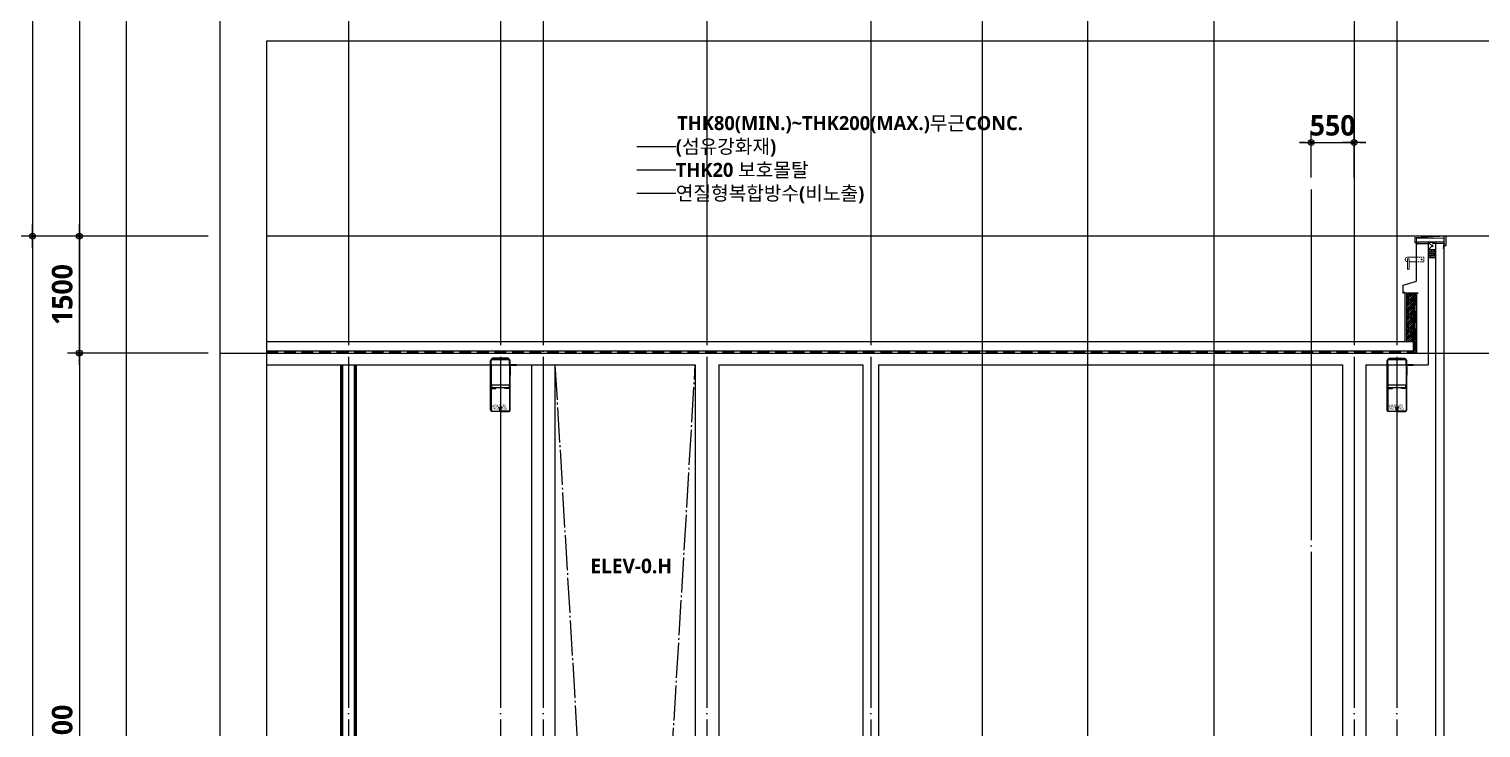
# Model space of a CAD drawing. Header units: millimetres. Extents: x 0 to 356400, y 0 to 68257.
# Drawn here: x 233630 to 252252, y 46890 to 55857 of the extents above; entities that cross this region are included whole.
import ezdxf
from ezdxf.enums import TextEntityAlignment as Align

# ---------------------------------------------------------------- set-up
doc = ezdxf.new("R2010")
doc.units = ezdxf.units.MM
doc.header["$LTSCALE"] = 75
for name, pattern in [('CEN', [62, 60, -1, 0, -1]), ('HIDDEN', [0.375, 0.25, -0.125]), ('STD_HIDDEN', [3, 2, -1]), ('STD_SHAFT', [7.3, 6, -0.5, 0.3, -0.5]), ('XR-단면도$0$HID', [2, 1.1, -0.9])]:
    doc.linetypes.add(name, pattern=pattern)
doc.layers.get('Defpoints').update_dxf_attribs({"color": 161})
for name, color, linetype in [('##좌굴방지', 6, 'Continuous'), ('A-ANNO-LEAD', 4, 'Continuous'), ('A-ANNO-TEXT1', 7, 'Continuous'), ('A-CEN', 1, 'CEN'), ('A-CONC-LIN1', 2, 'Continuous'), ('A-DETL-WPRO-TYP2', 5, 'STD_HIDDEN'), ('A-FLOR-GW', 6, 'Continuous'), ('A-FLOR-OPEN-BELO', 6, 'STD_SHAFT'), ('A-SECT-ELEV', 8, 'Continuous'), ('A-SECT-MATR1', 4, 'Continuous'), ('A-ST-AXIS-CEN', 252, 'CEN'), ('A-ST-AXIS-DIM', 7, 'Continuous'), ('A-ST-CONC', 2, 'Continuous'), ('A-WALL-DRY1', 7, 'Continuous'), ('A-XXXX-SOLD', 252, 'Continuous'), ('주단면도-1$0$A-FIN-TYP1', 6, 'Continuous'), ('주단면도-1$0$A-ST-CONC', 2, 'Continuous')]:
    doc.layers.add(name, color=color, linetype=linetype)
for name, color, linetype, lineweight in [('A-CONC-LIN2', 7, 'Continuous', 25), ('A-SECT-LIN2', 6, 'Continuous', 20), ('A-WAXM-BLOC', 3, 'Continuous', 25), ('A-WAXM-PANL', 6, 'Continuous', 20), ('A-XXXX-COAT', 8, 'Continuous', 18), ('A-XXXX-FIN2', 6, 'Continuous', 20), ('A-XXXX-HATC', 8, 'Continuous', 18), ('A-XXXX-HID', 8, 'HIDDEN', 18), ('A-XXXX-INSL2', 8, 'Continuous', 18), ('A-XXXX-STL', 3, 'Continuous', 25), ('XR-단면도$0$A-DWXK-OPEN', 1, 'XR-단면도$0$HID', 15), ('XR-단면도$0$A-SECT-LIN2', 6, 'Continuous', 20), ('XR-단면도$0$A-SECT-LIN3', 255, 'Continuous', 18)]:
    doc.layers.add(name, color=color, linetype=linetype, lineweight=lineweight)
for name, color, linetype, plot in [('Defpoint', 161, 'Continuous', False), ('G(그리드1)', 185, 'Continuous', False), ('G(그리드2)', 235, 'Continuous', False)]:
    doc.layers.add(name, color=color, linetype=linetype, plot=plot)
doc.styles.add('2020음성 1차', font='NanumGothicBold.ttf')
doc.styles.add('SH_대대리576', font='')
doc.styles.add('SH_진천_나눔', font='NanumGothicBold.ttf')
doc.styles.get("Standard").update_dxf_attribs({"font": 'arial.ttf'})
doc.styles.add('성본리_나눔BO', font='')
doc.styles.get('SH_대대리576').set_extended_font_data('NanumGothic', bold=True)
doc.styles.get('성본리_나눔BO').set_extended_font_data('NanumGothic', bold=True)
doc.dimstyles.new('SHP 75', dxfattribs={"dimscale": 75, "dimtxt": 3.5, "dimasz": 1, "dimexe": 2, "dimexo": 2, "dimgap": 1, "dimtad": 1, "dimdec": 0, "dimzin": 0, "dimdsep": 46, "dimtxsty": 'SH_대대리576', "dimblk": 'DIMDOT', "dimcen": 0.09, "dimclrd": 256, "dimclre": 256, "dimclrt": 3, "dimadec": 0, "dimazin": 1, "dimtfac": 1, "dimtdec": 0, "dimtix": 1, "dimtmove": 2, "dimatfit": 0, "dimldrblk": 'DIMDOT', "dimfxl": 1, "dimtfillclr": 3, "dimtolj": 1, "dimtzin": 0, "dimlwd": -1, "dimlwe": -1, "dimarcsym": 0})
pattern_1 = [(45, (-6816.6069, -6684.5902), (-0.25, 0.25), [])]
pattern_2 = [(45, (-6816.6069, -6684.5902), (-0.25, 0.25), [])]

# ---------------------------------------------------------------- blocks, each defined once
blk = doc.blocks.new('DIMDOT')
at = {"color": 0}
blk.add_line((-2, 0), (2, 0), dxfattribs=at)
for radius in [0.5, 0.25]:
    blk.add_circle((0, 0), radius, dxfattribs=at)
blk = doc.blocks.new('*D4388')
at = {"layer": 'A-ST-AXIS-DIM'}
for p, q in [((235925, 51700), (234125, 51700)), ((234275, 51625), (234275, 41775)), ((235925, 41700), (234125, 41700))]:
    blk.add_line(p, q, dxfattribs=at)
at = {"layer": 'Defpoints', "color": 0}
for p in [(236075, 51700), (234275, 41700), (236075, 41700)]:
    blk.add_point(p, dxfattribs=at)
at = {"layer": 'A-ST-AXIS-DIM', "linetype": 'ByBlock', "xscale": 75, "yscale": 75, "zscale": 75}
for p, rotation in [((234275, 51700), 90), ((234275, 41700), 270)]:
    blk.add_blockref('DIMDOT', p, dxfattribs=dict(at, rotation=rotation))
at = {"layer": 'A-ST-AXIS-DIM', "color": 3, "insert": (234056, 46700), "char_height": 262.5, "attachment_point": 5, "rotation": 90, "style": 'SH_진천_나눔'}
blk.add_mtext('\\A1;10000', dxfattribs=at)
blk = doc.blocks.new('*D4391')
at = {"layer": 'A-ST-AXIS-DIM'}
for p, q in [((235925, 53200), (233525, 53200)), ((233675, 53125), (233675, 22775)), ((235925, 22700), (233525, 22700))]:
    blk.add_line(p, q, dxfattribs=at)
at = {"layer": 'Defpoints', "color": 0}
for p in [(236075, 53200), (233675, 22700), (236075, 22700)]:
    blk.add_point(p, dxfattribs=at)
at = {"layer": 'A-ST-AXIS-DIM', "linetype": 'ByBlock', "xscale": 75, "yscale": 75, "zscale": 75}
for p, rotation in [((233675, 53200), 90), ((233675, 22700), 270)]:
    blk.add_blockref('DIMDOT', p, dxfattribs=dict(at, rotation=rotation))
at = {"layer": 'A-ST-AXIS-DIM', "color": 3, "insert": (233455.14027, 37950), "char_height": 262.5, "attachment_point": 5, "rotation": 90, "style": 'SH_진천_나눔'}
blk.add_mtext('\\A1;30500', dxfattribs=at)
blk = doc.blocks.new('*D4551')
at = {"layer": 'A-ST-AXIS-DIM'}
for p, q in [((235925, 53200), (234125, 53200)), ((234275, 51775), (234275, 53125)), ((235925, 51700), (234125, 51700))]:
    blk.add_line(p, q, dxfattribs=at)
at = {"layer": 'Defpoints', "color": 0}
for p in [(234275, 53200), (236075, 53200), (236075, 51700)]:
    blk.add_point(p, dxfattribs=at)
at = {"layer": 'A-ST-AXIS-DIM', "linetype": 'ByBlock', "xscale": 75, "yscale": 75, "zscale": 75}
for p, rotation in [((234275, 53200), 90), ((234275, 51700), 270)]:
    blk.add_blockref('DIMDOT', p, dxfattribs=dict(at, rotation=rotation))
at = {"layer": 'A-ST-AXIS-DIM', "color": 3, "insert": (234056, 52450), "char_height": 262.5, "attachment_point": 5, "rotation": 90, "style": 'SH_진천_나눔'}
blk.add_mtext('\\A1;1500', dxfattribs=at)
blk = doc.blocks.new('*D4595')
at = {"layer": 'A-ST-AXIS-DIM'}
for p, q in [((250000, 54400), (249925, 54400)), ((250075, 53950), (250075, 54550)), ((250075, 54400), (250625, 54400)), ((250625, 53950), (250625, 54550)), ((250700, 54400), (250775, 54400))]:
    blk.add_line(p, q, dxfattribs=at)
at = {"layer": 'Defpoints', "color": 0}
for p in [(250625, 54400), (250075, 53800), (250625, 53800)]:
    blk.add_point(p, dxfattribs=at)
at = {"layer": 'A-ST-AXIS-DIM', "linetype": 'ByBlock', "xscale": 75, "yscale": 75, "zscale": 75}
blk.add_blockref('DIMDOT', (250075, 54400), dxfattribs=at)
at = {"layer": 'A-ST-AXIS-DIM', "linetype": 'ByBlock', "xscale": 75, "yscale": 75, "zscale": 75, "rotation": 180}
blk.add_blockref('DIMDOT', (250625, 54400), dxfattribs=at)
at = {"layer": 'A-ST-AXIS-DIM', "color": 3, "insert": (250350, 54619), "char_height": 262.5, "attachment_point": 5, "style": 'SH_대대리576'}
blk.add_mtext('\\A1;550', dxfattribs=at)
blk = doc.blocks.new('G$CAE72A2D7')
h = blk.add_hatch()
h.set_pattern_fill('ANSI31', color=252, scale=0.1, angle=45, style=0)
h.set_pattern_definition(pattern_1)
h.paths.add_polyline_path([(84, 594), (84, 629), (90, 629), (90, 594)])
h = blk.add_hatch()
h.set_pattern_fill('ANSI31', color=252, scale=0.1, angle=45, style=0)
h.set_pattern_definition(pattern_1)
h.paths.add_polyline_path([(184, 675), (234, 675), (234, 669), (184, 669)])
h = blk.add_hatch()
h.set_pattern_fill('ANSI31', color=252, scale=0.1, angle=45, style=0)
h.set_pattern_definition(pattern_1)
h.paths.add_polyline_path([(334, 594), (334, 629), (328, 629), (328, 594)])
at = {"layer": '##좌굴방지'}
for points in [[(328, 302), (90, 302), (90, 296), (150, 296), (150, 302)], [(98, 302), (98, 342), (320, 342), (320, 302)], [(328, 302), (328, 296), (268, 296), (268, 302)]]:
    blk.add_lwpolyline(points, dxfattribs=at)
at = {"color": 2, "linetype": 'Continuous'}
for p, q in [((84, 594), (84, 654)), ((84, 594), (90, 594)), ((90, 594), (90, 654)), ((105, 675), (313, 675)), ((105, 669), (313, 669)), ((328, 594), (328, 654)), ((334, 594), (328, 594)), ((334, 594), (334, 654))]:
    blk.add_line(p, q, dxfattribs=at)
at = {"color": 7, "linetype": 'Continuous'}
for p, q in [((84, 575), (84, 465)), ((334, 575), (334, 465))]:
    blk.add_line(p, q, dxfattribs=at)
at = {"color": 3, "linetype": 'Continuous'}
for p, q in [((109, 675), (109, 687)), ((109, 687), (309, 687)), ((109, 675), (309, 675)), ((309, 675), (309, 687))]:
    blk.add_line(p, q, dxfattribs=at)
at = {"color": 2, "linetype": 'Continuous'}
for points in [[(191, 54), (196, 56), (208, 24, -0.520567), (191, 0), (102, 0, -0.414214), (84, 18), (84, 580, 0.413373), (70, 594), (0, 594), (0, 600), (70, 600, -0.413938), (90, 580), (90, 18, 0.414214), (102, 6), (191, 6, 0.520567), (202, 22)], [(227, 54), (222, 56), (210, 24, 0.520567), (227, 0), (316, 0, 0.414214), (334, 18), (334, 580, -0.413373), (348, 594), (418, 594), (418, 600), (348, 600, 0.413938), (328, 580), (328, 18, -0.414214), (316, 6), (227, 6, -0.520567), (216, 22)]]:
    blk.add_lwpolyline(points, format="xyb", close=True, dxfattribs=at)
for centre, radius, start, end in [((105, 654), 21, 90, 180), ((105, 654), 15, 90, 180), ((313, 654), 21, 0, 90), ((313, 654), 15, 0, 90)]:
    blk.add_arc(centre, radius, start, end, dxfattribs=at)
at = {"layer": 'Defpoint', "linetype": 'Continuous'}
for s, p in [('AG1B (R)', (102, 73)), ('250 X 750', (102, 33))]:
    blk.add_text(s, height=30, dxfattribs=at).set_placement(p, align=Align.MIDDLE_LEFT)
blk = doc.blocks.new('G$C673CFD67')
h = blk.add_hatch()
h.set_pattern_fill('ANSI31', color=252, scale=0.1, angle=45, style=0)
h.set_pattern_definition(pattern_2)
h.paths.add_polyline_path([(84, 594), (84, 629), (90, 629), (90, 594)])
h = blk.add_hatch()
h.set_pattern_fill('ANSI31', color=252, scale=0.1, angle=45, style=0)
h.set_pattern_definition(pattern_2)
h.paths.add_polyline_path([(184, 675), (234, 675), (234, 669), (184, 669)])
h = blk.add_hatch()
h.set_pattern_fill('ANSI31', color=252, scale=0.1, angle=45, style=0)
h.set_pattern_definition(pattern_2)
h.paths.add_polyline_path([(334, 594), (334, 629), (328, 629), (328, 594)])
at = {"layer": '##좌굴방지'}
for points in [[(328, 302), (90, 302), (90, 296), (150, 296), (150, 302)], [(98, 302), (98, 342), (320, 342), (320, 302)], [(328, 302), (328, 296), (268, 296), (268, 302)]]:
    blk.add_lwpolyline(points, dxfattribs=at)
at = {"color": 2, "linetype": 'Continuous'}
for p, q in [((84, 594), (84, 654)), ((84, 594), (90, 594)), ((90, 594), (90, 654)), ((105, 675), (313, 675)), ((105, 669), (313, 669)), ((328, 594), (328, 654)), ((334, 594), (328, 594)), ((334, 594), (334, 654))]:
    blk.add_line(p, q, dxfattribs=at)
at = {"color": 7, "linetype": 'Continuous'}
for p, q in [((84, 575), (84, 465)), ((334, 575), (334, 465))]:
    blk.add_line(p, q, dxfattribs=at)
at = {"color": 3, "linetype": 'Continuous'}
for p, q in [((109, 675), (109, 684)), ((109, 684), (309, 684)), ((109, 675), (309, 675)), ((309, 675), (309, 684))]:
    blk.add_line(p, q, dxfattribs=at)
at = {"color": 2, "linetype": 'Continuous'}
for points in [[(191, 54), (196, 56), (208, 24, -0.520567), (191, 0), (102, 0, -0.414214), (84, 18), (84, 580, 0.413373), (70, 594), (0, 594), (0, 600), (70, 600, -0.413938), (90, 580), (90, 18, 0.414214), (102, 6), (191, 6, 0.520567), (202, 22)], [(227, 54), (222, 56), (210, 24, 0.520567), (227, 0), (316, 0, 0.414214), (334, 18), (334, 580, -0.413373), (348, 594), (418, 594), (418, 600), (348, 600, 0.413938), (328, 580), (328, 18, -0.414214), (316, 6), (227, 6, -0.520567), (216, 22)]]:
    blk.add_lwpolyline(points, format="xyb", close=True, dxfattribs=at)
for centre, radius, start, end in [((105, 654), 21, 90, 180), ((105, 654), 15, 90, 180), ((313, 654), 21, 0, 90), ((313, 654), 15, 0, 90)]:
    blk.add_arc(centre, radius, start, end, dxfattribs=at)
at = {"layer": 'Defpoint', "linetype": 'Continuous'}
for s, p in [('AG2B (R)', (102, 73)), ('250 X 750', (102, 33))]:
    blk.add_text(s, height=30, dxfattribs=at).set_placement(p, align=Align.MIDDLE_LEFT)

msp = doc.modelspace()

# ---------------------------------------------------------------- hatches: boundary and pattern name
at = {"layer": 'A-XXXX-HATC'}
h = msp.add_hatch(dxfattribs=at)
h.set_pattern_fill('ANSI37', color=256, scale=100, angle=180)
h.set_pattern_definition([(45, (191690.113, -108490), (-8.8388348, 8.8388348), []), (135, (191690.113, -108490), (-8.8388348, -8.8388348), [])])
h.paths.add_polyline_path([(251405, 51850), (251385, 51850), (251385, 51730), (251405, 51750)])
at = {"layer": 'A-XXXX-SOLD'}
h = msp.add_hatch(dxfattribs=at)
h.set_pattern_fill('ANSI31', color=256, scale=5, angle=180)
h.set_pattern_definition([(45, (107093.218, -272490), (-11.22532015, 11.22532015), [])])
h.paths.add_polyline_path([(251295, 52470), (251385, 52470), (251385, 51850), (251295, 51850)])

# ---------------------------------------------------------------- linework, layer by layer
at = {"layer": 'A-ANNO-LEAD'}
for p, q in [((241425, 54350), (241925, 54350)), ((241425, 54050), (241925, 54050)), ((241425, 53750), (241925, 53750))]:
    msp.add_line(p, q, dxfattribs=at)
for points in [[(241425, 51850, 0, 48, 0), (241425, 51994, 0, 0, 0), (241425, 54650, 0, 0, 0), (241925, 54650, 0, 0, 0)], [(251775, 47800, 0, 46.9, 0), (251915.6, 47800, 0, 0, 0), (252675, 47800, 0, 0, 0)]]:
    msp.add_lwpolyline(points, format="xyseb", dxfattribs=at)
at = {"layer": 'A-CEN'}
for p, q in [((237725, 56300), (237725, 9800)), ((240225, 56300), (240225, 9200)), ((242325, 56300), (242325, 9200)), ((244425, 56300), (244425, 9200)), ((250625, 56300), (250625, 9200)), ((250075, 53800), (250075, 9200)), ((236075, 51700), (253975, 51700))]:
    msp.add_line(p, q, dxfattribs=at)
at = {"layer": 'A-CONC-LIN1'}
for p, q in [((251255, 52570), (251425, 52620)), ((251255, 52470), (251255, 52570)), ((251265, 52470), (251255, 52470)), ((251275, 52475), (251265, 52475)), ((251265, 52475), (251265, 52470)), ((251275, 52470), (251275, 52475)), ((251445, 52470), (251275, 52470)), ((251425, 52460), (251445, 52470)), ((251425, 51700), (251425, 52460))]:
    msp.add_line(p, q, dxfattribs=at)
at = {"layer": 'A-CONC-LIN2'}
msp.add_line((251385, 51730), (251385, 51850), dxfattribs=at)
at = {"layer": 'A-DETL-WPRO-TYP2'}
for p, q in [((251445, 52470), (251417, 52463)), ((251417, 52463), (251417, 51744.1)), ((236675, 51715), (251387.9, 51715)), ((251387.9, 51715), (251417, 51744.1)), ((251387.9, 51715), (251417, 51744.1))]:
    msp.add_line(p, q, dxfattribs=at)
at = {"layer": 'A-FLOR-GW'}
for p, q in [((251675, 30700), (251675, 53100)), ((251775, 53200), (251775, 30700))]:
    msp.add_line(p, q, dxfattribs=at)
at = {"layer": 'A-FLOR-OPEN-BELO'}
for p, q in [((240375, 21300), (242175, 51550)), ((240375, 51550), (242175, 21300))]:
    msp.add_line(p, q, dxfattribs=at)
at = {"layer": 'A-SECT-ELEV'}
msp.add_line((253975, 53200), (236675, 53200), dxfattribs=at)
at = {"layer": 'A-SECT-LIN2'}
for p, q in [((251425, 52870), (251329.5, 52870)), ((251405, 51750), (251405, 52470)), ((251385, 51730), (251405, 51750))]:
    msp.add_line(p, q, dxfattribs=at)
msp.add_lwpolyline([(251310.5, 52870, -1), (251310.5, 52930), (251425, 52930)], format="xyb", dxfattribs=at)
msp.add_lwpolyline([(251329.5, 52900, 1), (251310.5, 52900), (251310.5, 52781, 1), (251329.5, 52781)], format="xyb", close=True, dxfattribs=at)
msp.add_arc((251320, 52900), 12.4, 320.0084, 219.9916, dxfattribs=at)
at = {"layer": 'A-SECT-MATR1'}
for p, q in [((236675, 51850), (251405, 51850)), ((251405, 51850), (251405, 51746.3)), ((251405, 51850), (251405, 51746.3)), ((236675, 51730), (251388.7, 51730)), ((251388.7, 51730), (251405, 51746.3)), ((251388.7, 51730), (251405, 51746.3))]:
    msp.add_line(p, q, dxfattribs=at)
at = {"layer": 'A-ST-AXIS-CEN'}
for p, q in [((239675, 56300), (239675, 9200)), ((251175, 56300), (251175, 9200))]:
    msp.add_line(p, q, dxfattribs=at)
at = {"layer": 'A-ST-CONC'}
for p, q in [((251575, 53100), (251425, 53100)), ((251575, 53125), (251575, 51550)), ((251575, 53100), (251575, 51550)), ((251575, 53100), (251575, 51550)), ((251425, 51700), (251425, 51930.6)), ((236675, 51700), (251425, 51700)), ((236675, 51550), (242175, 51550)), ((240075, 51550), (240075, 41550)), ((240375, 51550), (240375, 21200)), ((242175, 51550), (242175, 43900)), ((242475, 51550), (242475, 43900)), ((242475, 51550), (244325, 51550)), ((244325, 51550), (244325, 44100)), ((244525, 51550), (244525, 44100)), ((244525, 51550), (250475, 51550)), ((250475, 51550), (250475, 39883.3)), ((250775, 51550), (250775, 41550)), ((250775, 51550), (251575, 51550))]:
    msp.add_line(p, q, dxfattribs=at)
at = {"layer": 'A-WALL-DRY1'}
for p, q in [((237625, 51550), (237625, 41800)), ((237637.5, 51550), (237637.5, 41800)), ((237650, 51550), (237650, 41800)), ((237800, 51550), (237800, 41800)), ((237812.5, 51550), (237812.5, 41800)), ((237825, 51550), (237825, 41550))]:
    msp.add_line(p, q, dxfattribs=at)
at = {"layer": 'A-WAXM-BLOC'}
for p, q in [((251295, 52470), (251295, 51850)), ((251295, 52450), (251385, 52450)), ((251295, 52390), (251385, 52390)), ((251385, 52470), (251385, 51850)), ((251295, 52330), (251385, 52330)), ((251295, 52270), (251385, 52270)), ((251295, 52210), (251385, 52210)), ((251295, 52150), (251385, 52150)), ((251295, 52090), (251385, 52090)), ((251295, 52030), (251385, 52030)), ((251295, 51970), (251385, 51970)), ((251295, 51910), (251385, 51910))]:
    msp.add_line(p, q, dxfattribs=at)
at = {"layer": 'A-WAXM-PANL'}
for p, q in [((251425, 53125), (251425, 53175)), ((251425, 53175), (251775, 53175)), ((251775, 53125), (251425, 53125)), ((251775, 53125), (251775, 53175))]:
    msp.add_line(p, q, dxfattribs=at)
at = {"layer": 'A-XXXX-COAT'}
for p, q in [((251422.6, 53101.4), (251422.6, 53100.6)), ((251423, 53101.4), (251422.6, 53101.4)), ((251422.6, 53094.6), (251422.6, 53095.5)), ((251423, 53094.6), (251422.6, 53094.6)), ((251423, 53099.8), (251423, 53101.4)), ((251423, 53096.3), (251423, 53099.8)), ((251433.5, 53099.8), (251423, 53099.8)), ((251423, 53096.3), (251423, 53094.6)), ((251423, 53096.3), (251433.5, 53096.3)), ((251433.5, 53096.3), (251433.5, 53099.8)), ((251631.5, 53107.3), (251634, 53109.8)), ((251635.2, 53107.3), (251631.5, 53107.3)), ((251631.5, 53107.3), (251634, 53104.8)), ((251634, 53109.8), (251675, 53109.8)), ((251638, 53105.2), (251634, 53104.8)), ((251675, 53104.8), (251634, 53104.8)), ((251635.2, 53107.3), (251638.9, 53109.6)), ((251640.6, 53108.1), (251638, 53105.2)), ((251638.9, 53109.6), (251640.6, 53108.1)), ((251641.5, 53110.8), (251640.5, 53109.8)), ((251641.5, 53103.8), (251640.5, 53104.8)), ((251675, 53110.8), (251641.5, 53110.8)), ((251675, 53103.8), (251641.5, 53103.8)), ((251674.8, 53109.8), (251775, 53109.8)), ((251674.8, 53104.8), (251775, 53104.8)), ((251675, 53110.8), (251675, 53103.8)), ((251775, 53097.3), (251775, 53117.3)), ((251777, 53117.3), (251775, 53117.3)), ((251777, 53097.3), (251775, 53097.3)), ((251777, 53117.3), (251777, 53097.3)), ((251777.5, 53112.3), (251777, 53112.3)), ((251777, 53102.3), (251777.5, 53102.3)), ((251778, 53111.3), (251778, 53111.8)), ((251778, 53111.3), (251778, 53103.3)), ((251782.5, 53111.3), (251778, 53111.3)), ((251782.5, 53109.8), (251778, 53109.8)), ((251782.5, 53104.8), (251778, 53104.8)), ((251778, 53103.3), (251782.5, 53103.3)), ((251778, 53102.8), (251778, 53103.3)), ((251782.5, 53109.8), (251783, 53110.3)), ((251782.5, 53109.8), (251782.9, 53109.4)), ((251782.5, 53104.8), (251782.9, 53105.1)), ((251782.5, 53104.8), (251782.9, 53104.4)), ((251783, 53110.8), (251783, 53110.3)), ((251783, 53105.5), (251783, 53109.1)), ((251783, 53103.8), (251783, 53104.1)), ((251766.5, 53043.5), (251766.5, 53047)), ((251766.5, 53047), (251777, 53047)), ((251777, 53043.5), (251766.5, 53043.5)), ((251777, 53048.7), (251777.4, 53048.7)), ((251777, 53047), (251777, 53048.7)), ((251777, 53043.5), (251777, 53047)), ((251777, 53043.5), (251777, 53041.9)), ((251777, 53041.9), (251777.4, 53041.9)), ((251777.4, 53048.7), (251777.4, 53047.8)), ((251777.4, 53041.9), (251777.4, 53042.7))]:
    msp.add_line(p, q, dxfattribs=at)
for points in [[(251421.6, 53098.5), (251421.6, 53097.6), (251420.4, 53097.6, 0.3279734), (251422.6, 53095.5), (251422.6, 53098), (251422.6, 53100.6, 0.3279734), (251420.4, 53098.5)], [(251778.4, 53045.7), (251778.4, 53044.8), (251779.6, 53044.8, -0.3279734), (251777.4, 53042.7), (251777.4, 53045.3), (251777.4, 53047.8, -0.3279734), (251779.6, 53045.7)]]:
    msp.add_lwpolyline(points, format="xyb", close=True, dxfattribs=at)
for points in [[(251433.5, 53096.9), (251434.8, 53096.9), (251436, 53098), (251434.8, 53099.2), (251433.5, 53099.2)], [(251766.5, 53044.1), (251765.2, 53044.1), (251764, 53045.3), (251765.2, 53046.4), (251766.5, 53046.4)]]:
    msp.add_lwpolyline(points, dxfattribs=at)
for centre, start, end in [((251777.5, 53111.8), 0, 90), ((251777.5, 53102.8), 270, 0), ((251782.5, 53110.8), 0, 90), ((251782.5, 53103.8), 270, 0), ((251782.5, 53109.1), 0, 45), ((251782.5, 53105.5), 315, 0), ((251782.5, 53104.1), 0, 45)]:
    msp.add_arc(centre, 0.5, start, end, dxfattribs=at)
at = {"layer": 'A-XXXX-FIN2'}
msp.add_line((251275, 52470), (251275, 51850), dxfattribs=at)
at = {"layer": 'A-XXXX-HID', "linetype": 'HIDDEN'}
msp.add_lwpolyline([(251425, 52930), (251518, 52930), (251518, 52870), (251425, 52870)], dxfattribs=at)
at = {"layer": 'A-XXXX-HID'}
msp.add_lwpolyline([(251425, 52870), (251425, 52930)], dxfattribs=at)
at = {"layer": 'A-XXXX-HID', "linetype": 'HIDDEN'}
msp.add_circle((251492.7, 52900), 6.5, dxfattribs=at)
at = {"layer": 'A-XXXX-INSL2'}
for p, q in [((251575, 52925), (251675, 52925)), ((251575, 52920), (251675, 52920)), ((251587.5, 53025), (251593, 53023)), ((251587.5, 52975), (251593, 52973)), ((251596.5, 53012.5), (251588.5, 52987.5)), ((251588.5, 52987.5), (251588.5, 52982)), ((251588.5, 52982), (251592, 52977)), ((251596.5, 52962.5), (251588.5, 52937.5)), ((251588.5, 52937.5), (251588.5, 52932)), ((251588.5, 52932), (251592, 52927)), ((251592, 52977), (251597.5, 52975)), ((251592, 52927), (251597.5, 52925)), ((251593, 53023), (251596.5, 53018)), ((251593, 52973), (251596.5, 52968)), ((251596.5, 53018), (251596.5, 53012.5)), ((251596.5, 52968), (251596.5, 52962.5)), ((251597.5, 52975), (251603, 52977)), ((251597.5, 52925), (251603, 52927)), ((251598.5, 53018), (251602, 53023)), ((251598.5, 53012.5), (251598.5, 53018)), ((251606.5, 52987.5), (251598.5, 53012.5)), ((251598.5, 52968), (251602, 52973)), ((251598.5, 52962.5), (251598.5, 52968)), ((251606.5, 52937.5), (251598.5, 52962.5)), ((251602, 53023), (251607.5, 53025)), ((251602, 52973), (251607.5, 52975)), ((251603, 52977), (251606.5, 52982)), ((251603, 52927), (251606.5, 52932)), ((251606.5, 52982), (251606.5, 52987.5)), ((251606.5, 52932), (251606.5, 52937.5)), ((251607.5, 53025), (251613, 53023)), ((251607.5, 52975), (251613, 52973)), ((251616.5, 53012.5), (251608.5, 52987.5)), ((251608.5, 52987.5), (251608.5, 52982)), ((251608.5, 52982), (251612, 52977)), ((251616.5, 52962.5), (251608.5, 52937.5)), ((251608.5, 52937.5), (251608.5, 52932)), ((251608.5, 52932), (251612, 52927)), ((251612, 52977), (251617.5, 52975)), ((251612, 52927), (251617.5, 52925)), ((251613, 53023), (251616.5, 53018)), ((251613, 52973), (251616.5, 52968)), ((251616.5, 53018), (251616.5, 53012.5)), ((251616.5, 52968), (251616.5, 52962.5)), ((251617.5, 52975), (251623, 52977)), ((251617.5, 52925), (251623, 52927)), ((251618.5, 53018), (251622, 53023)), ((251618.5, 53012.5), (251618.5, 53018)), ((251626.5, 52987.5), (251618.5, 53012.5)), ((251618.5, 52968), (251622, 52973)), ((251618.5, 52962.5), (251618.5, 52968)), ((251626.5, 52937.5), (251618.5, 52962.5)), ((251622, 53023), (251627.5, 53025)), ((251622, 52973), (251627.5, 52975)), ((251623, 52977), (251626.5, 52982)), ((251623, 52927), (251626.5, 52932)), ((251626.5, 52982), (251626.5, 52987.5)), ((251626.5, 52932), (251626.5, 52937.5)), ((251627.5, 53025), (251633, 53023)), ((251627.5, 52975), (251633, 52973)), ((251636.5, 53012.5), (251628.5, 52987.5)), ((251628.5, 52987.5), (251628.5, 52982)), ((251628.5, 52982), (251632, 52977)), ((251636.5, 52962.5), (251628.5, 52937.5)), ((251628.5, 52937.5), (251628.5, 52932)), ((251628.5, 52932), (251632, 52927)), ((251632, 52977), (251637.5, 52975)), ((251632, 52927), (251637.5, 52925)), ((251633, 53023), (251636.5, 53018)), ((251633, 52973), (251636.5, 52968)), ((251636.5, 53018), (251636.5, 53012.5)), ((251636.5, 52968), (251636.5, 52962.5)), ((251637.5, 52975), (251643, 52977)), ((251637.5, 52925), (251643, 52927)), ((251638.5, 53018), (251642, 53023)), ((251638.5, 53012.5), (251638.5, 53018)), ((251646.5, 52987.5), (251638.5, 53012.5)), ((251638.5, 52968), (251642, 52973)), ((251638.5, 52962.5), (251638.5, 52968)), ((251646.5, 52937.5), (251638.5, 52962.5)), ((251642, 53023), (251647.5, 53025)), ((251642, 52973), (251647.5, 52975)), ((251643, 52977), (251646.5, 52982)), ((251643, 52927), (251646.5, 52932)), ((251646.5, 52982), (251646.5, 52987.5)), ((251646.5, 52932), (251646.5, 52937.5)), ((251647.5, 53025), (251653, 53023)), ((251647.5, 52975), (251653, 52973)), ((251656.5, 53012.5), (251648.5, 52987.5)), ((251648.5, 52987.5), (251648.5, 52982)), ((251648.5, 52982), (251652, 52977)), ((251656.5, 52962.5), (251648.5, 52937.5)), ((251648.5, 52937.5), (251648.5, 52932)), ((251648.5, 52932), (251652, 52927)), ((251652, 52977), (251657.5, 52975)), ((251652, 52927), (251657.5, 52925)), ((251653, 53023), (251656.5, 53018)), ((251653, 52973), (251656.5, 52968)), ((251656.5, 53018), (251656.5, 53012.5)), ((251656.5, 52968), (251656.5, 52962.5)), ((251657.5, 52975), (251663, 52977)), ((251657.5, 52925), (251663, 52927)), ((251658.5, 53018), (251662, 53023)), ((251658.5, 53012.5), (251658.5, 53018)), ((251666.5, 52987.5), (251658.5, 53012.5)), ((251658.5, 52968), (251662, 52973)), ((251658.5, 52962.5), (251658.5, 52968)), ((251666.5, 52937.5), (251658.5, 52962.5)), ((251662, 53023), (251667.5, 53025)), ((251662, 52973), (251667.5, 52975)), ((251663, 52977), (251666.5, 52982)), ((251663, 52927), (251666.5, 52932)), ((251666.5, 52982), (251666.5, 52987.5)), ((251666.5, 52932), (251666.5, 52937.5)), ((251667.5, 53025), (251673, 53023)), ((251667.5, 52975), (251673, 52973)), ((251675, 53007.8), (251668.5, 52987.5)), ((251668.5, 52987.5), (251668.5, 52982)), ((251668.5, 52982), (251672, 52977)), ((251675, 52957.8), (251668.5, 52937.5)), ((251668.5, 52937.5), (251668.5, 52932)), ((251668.5, 52932), (251672, 52927)), ((251672, 52977), (251675, 52975.9)), ((251672, 52927), (251675, 52925.9)), ((251673, 53023), (251675, 53020.1)), ((251673, 52973), (251675, 52970.1))]:
    msp.add_line(p, q, dxfattribs=at)
at = {"layer": 'A-XXXX-STL'}
for p, q in [((251807, 53200), (251403, 53180)), ((251403, 53180), (251403, 53120)), ((251403, 53120), (251423, 53120)), ((251805, 53198), (251405, 53178)), ((251405, 53178), (251405, 53122)), ((251405, 53122), (251425, 53122)), ((251423, 53120), (251423, 53090)), ((251423, 53090), (251425, 53090)), ((251425, 53122), (251425, 53090)), ((251775, 53040), (251775, 53082)), ((251775, 53082), (251805, 53082)), ((251777, 53040), (251777, 53080)), ((251777, 53080), (251807, 53080)), ((251805, 53082), (251805, 53198)), ((251807, 53080), (251807, 53200)), ((251777, 53040), (251775, 53040))]:
    msp.add_line(p, q, dxfattribs=at)
at = {"layer": 'G(그리드1)'}
for points in [[(256375, 58700), (233675, 58700), (233675, 7400), (256375, 7400)], [(255775, 58100), (234275, 58100), (234275, 8000), (255775, 8000)], [(255175, 57500), (234875, 57500), (234875, 8600), (255175, 8600)], [(253975, 56300), (236075, 56300), (236075, 9200), (253975, 9200)]]:
    msp.add_lwpolyline(points, close=True, dxfattribs=at)
msp.add_lwpolyline([(233675, 51700), (233675, 7400), (256375, 7400), (256375, 51700)], dxfattribs=at)
at = {"layer": 'G(그리드2)'}
for p, q in [((245855, 56300), (245855, 8300)), ((247205, 56300), (247205, 8300)), ((248825, 56300), (248825, 8300))]:
    msp.add_line(p, q, dxfattribs=at)
msp.add_lwpolyline([(253375, 55700), (236675, 55700), (236675, 9800), (253375, 9800)], close=True, dxfattribs=at)
at = {"layer": 'XR-단면도$0$A-DWXK-OPEN'}
for p, q in [((251580, 53119.6), (251670, 53030.4)), ((251580, 53030.4), (251670, 53119.6))]:
    msp.add_line(p, q, dxfattribs=at)
at = {"layer": 'XR-단면도$0$A-SECT-LIN2'}
for p, q in [((251725, 53125), (251575, 53125)), ((251675, 53025), (251675, 53125)), ((251575, 53025), (251675, 53025))]:
    msp.add_line(p, q, dxfattribs=at)
at = {"layer": 'XR-단면도$0$A-SECT-LIN3'}
for p, q in [((251670, 53120), (251580, 53120)), ((251580, 53030.4), (251580, 53119.6)), ((251670, 53030), (251670, 53120)), ((251580, 53030), (251670, 53030))]:
    msp.add_line(p, q, dxfattribs=at)
at = {"layer": '주단면도-1$0$A-FIN-TYP1'}
msp.add_line((251395, 51700), (251425, 51730), dxfattribs=at)
at = {"layer": '주단면도-1$0$A-ST-CONC'}
for p, q in [((251425, 52620), (251425, 53125)), ((251425, 52460), (251425, 51700))]:
    msp.add_line(p, q, dxfattribs=at)
msp.add_lwpolyline([(251425, 53125), (251575, 53125)], dxfattribs=at)

# ---------------------------------------------------------------- block references
for name, p in [('G$CAE72A2D7', (239466, 50950)), ('G$C673CFD67', (250966, 50950))]:
    msp.add_blockref(name, p)

# ---------------------------------------------------------------- texts
at = {"layer": 'A-ANNO-TEXT1', "style": '2020음성 1차'}
for s, p in [('THK80(MIN.)~THK200(MAX.)무근CONC. ', (241943.4, 54650)), ('(섬유강화재)', (241925, 54350)), ('THK20 보호몰탈', (241925, 54050)), ('연질형복합방수(비노출)', (241925, 53750))]:
    msp.add_text(s, height=180, dxfattribs=at).set_placement(p, align=Align.MIDDLE_LEFT)
at = {"layer": 'A-ANNO-TEXT1', "style": '성본리_나눔BO'}
msp.add_text(' ELEV-0.H', height=187.5, dxfattribs=at).set_placement((241321, 48968.3), align=Align.MIDDLE)

# ---------------------------------------------------------------- dimensions: what is measured, and where the dimension line sits
at = {"layer": 'A-ST-AXIS-DIM'}
dim = msp.add_linear_dim(base=(250625, 54400), p1=(250075, 53800), p2=(250625, 53800), angle=180, dimstyle='SHP 75', dxfattribs=at)
dim.commit()
dim.dimension.update_dxf_attribs({"geometry": '*D4595', "text_midpoint": (250350, 54619.3)})
for base, p1, p2, angle, picture, middle in [((233675, 22700), (236075, 53200), (236075, 22700), 90, '*D4391', (233455.1, 37950)), ((234275, 53200), (236075, 51700), (236075, 53200), 270, '*D4551', (234055.7, 52450)), ((234275, 41700), (236075, 51700), (236075, 41700), 90, '*D4388', (234056.1, 46700))]:
    dim = msp.add_linear_dim(base=base, p1=p1, p2=p2, angle=angle, dimstyle='SHP 75', override={"dimtxsty": 'SH_진천_나눔', "dimldrblk": 'DIMDOT'}, dxfattribs=at)
    dim.commit()
    dim.dimension.update_dxf_attribs({"geometry": picture, "text_midpoint": middle})

doc.saveas('drawing.dxf')
